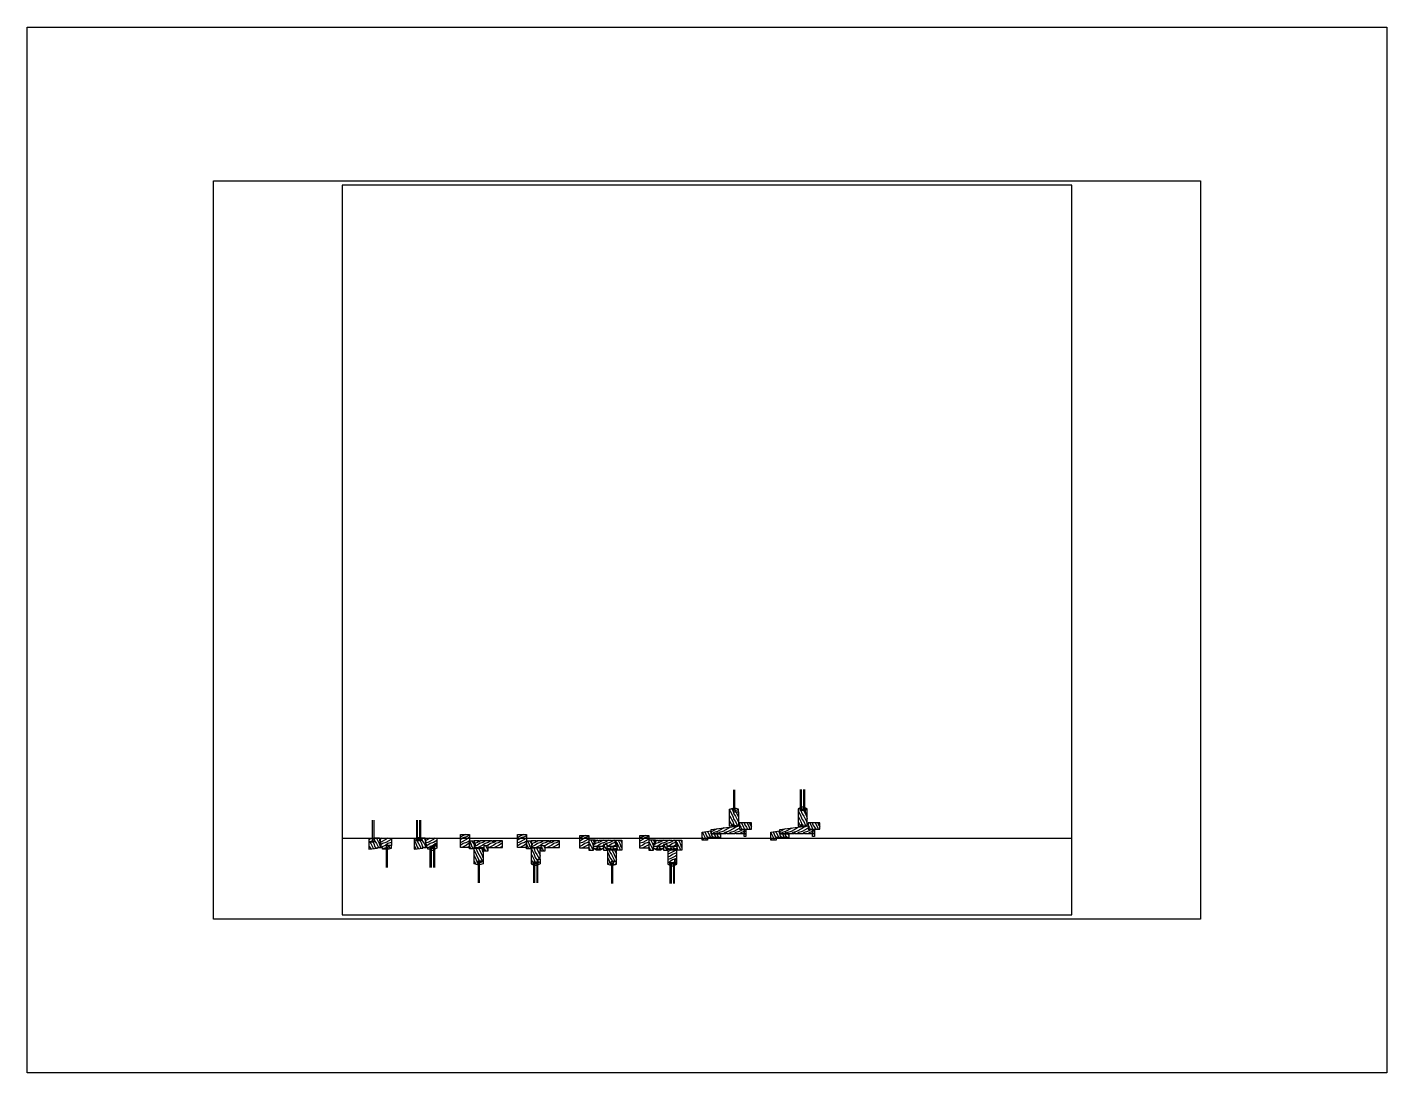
# Paper-space layout 'Layout1' of a CAD drawing. Header units: inches. Extents: x -0.5 to 11.1, y -0.5 to 8.5.
# The model-space entities are those that its viewports show. They can reach past a viewport. Long polylines and large blocks are cut down to what shows.
import ezdxf

# ---------------------------------------------------------------- set-up
doc = ezdxf.new("R2010")
doc.units = ezdxf.units.IN
doc.header["$MEASUREMENT"] = 0
for name, color, linetype in [('FINE', 70, 'Continuous'), ('HATCH', 170, 'Continuous'), ('MED', 32, 'Continuous')]:
    doc.layers.add(name, color=color, linetype=linetype)
pattern_1 = [(306.8699, (-7.51872, -10.1798), (-1.5000001, 2.25), [0.375, -3.375]), (296.565, (-7.29372, -9.7298), (0.750001, -0.749999), [0.838525, -0.838525]), (288.435, (-6.91872, -9.7298), (0.749999, -1.5000003), [0.474342, -1.897366])]
pattern_2 = [(216.8699, (-6.46872, -9.7298), (2.25, 1.5), [0.375, -3.375]), (206.565, (-6.01872, -9.9548), (-0.749999, -0.750001), [0.838526, -0.838526]), (198.435, (-6.01872, -10.3298), (-1.5000003, -0.749999), [0.474342, -1.897366])]
pattern_3 = [(306.8699, (-13.73593, -10.1798), (-1.5000001, 2.25), [0.375, -3.375]), (296.565, (-13.51093, -9.7298), (0.750001, -0.7499994), [0.838525, -0.838525]), (288.4349, (-13.13593, -9.7298), (0.7499988, -1.5000003), [0.474342, -1.897366])]
pattern_4 = [(216.8699, (-17.1681, -9.7298), (2.2499999, 1.5000001), [0.375, -3.375]), (206.5651, (-16.7181, -9.9548), (-0.7499994, -0.750001), [0.838526, -0.838526]), (198.4349, (-16.7181, -10.3298), (-1.5000003, -0.7499988), [0.474342, -1.897366])]
pattern_5 = [(306.8699, (-18.2181, -10.1798), (-1.5000001, 2.2499999), [0.375, -3.375]), (296.5651, (-17.9931, -9.7298), (0.750001, -0.7499994), [0.838525, -0.838525]), (288.4349, (-17.6181, -9.7298), (0.7499988, -1.5000003), [0.474342, -1.897366])]
pattern_6 = [(216.8699, (-24.97576, -9.7298), (2.24999994, 1.5000001), [0.375, -3.375]), (206.5651, (-24.52576, -9.9548), (-0.7499994, -0.750001), [0.838526, -0.838526]), (198.4349, (-24.52576, -10.3298), (-1.5000003, -0.7499988), [0.474342, -1.897366])]
pattern_7 = [(306.8699, (-26.02576, -10.1798), (-1.5000001, 2.24999994), [0.375, -3.375]), (296.5651, (-25.80076, -9.7298), (0.750001, -0.7499994), [0.838525, -0.838525]), (288.4349, (-25.42576, -9.7298), (0.7499988, -1.5000003), [0.474342, -1.897366])]
pattern_8 = [(306.8699, (-34.55634, -10.1798), (-1.5000001, 2.24999994), [0.375, -3.375]), (296.5651, (-34.33134, -9.7298), (0.750001, -0.7499994), [0.838525, -0.838525]), (288.4349, (-33.95634, -9.7298), (0.7499988, -1.5000003), [0.474342, -1.897366])]
pattern_9 = [(216.8699, (-33.50634, -9.7298), (2.24999994, 1.5000001), [0.375, -3.375]), (206.5651, (-33.05634, -9.9548), (-0.7499994, -0.750001), [0.838526, -0.838526]), (198.4349, (-33.05634, -10.3298), (-1.5000003, -0.7499988), [0.474342, -1.897366])]
pattern_10 = [(216.8699, (-41.74776, -9.7298), (2.24999994, 1.5000001), [0.375, -3.375]), (206.5651, (-41.29776, -9.9548), (-0.7499994, -0.750001), [0.838526, -0.838526]), (198.4349, (-41.29776, -10.3298), (-1.5000003, -0.7499988), [0.474342, -1.897366])]
pattern_11 = [(306.8699, (-42.79776, -10.1798), (-1.5000001, 2.24999994), [0.375, -3.375]), (296.5651, (-42.57276, -9.7298), (0.750001, -0.7499994), [0.838525, -0.838525]), (288.4349, (-42.19776, -9.7298), (0.7499988, -1.5000003), [0.474342, -1.897366])]
pattern_12 = [(216.8699, (-50.27835, -9.7298), (2.24999994, 1.5000001), [0.375, -3.375]), (206.5651, (-49.82835, -9.9548), (-0.7499994, -0.750001), [0.8385255, -0.8385255]), (198.4349, (-49.82835, -10.3298), (-1.5000003, -0.7499988), [0.474342, -1.8973665])]
pattern_13 = [(306.8699, (-51.32835, -10.1798), (-1.5000001, 2.24999994), [0.375, -3.375]), (296.5651, (-51.10335, -9.7298), (0.750001, -0.7499994), [0.8385255, -0.8385255]), (288.4349, (-50.72835, -9.7298), (0.7499988, -1.5000003), [0.474342, -1.8973665])]
pattern_14 = [(306.8699, (-60.72645, -10.1798), (-1.5000001, 2.24999994), [0.375, -3.375]), (296.5651, (-60.50145, -9.7298), (0.750001, -0.7499994), [0.8385255, -0.8385255]), (288.4349, (-60.12645, -9.7298), (0.7499988, -1.5000003), [0.474342, -1.8973665])]
pattern_15 = [(216.8699, (-59.67645, -9.7298), (2.24999994, 1.5000001), [0.375, -3.375]), (206.5651, (-59.22645, -9.9548), (-0.7499994, -0.750001), [0.8385255, -0.8385255]), (198.4349, (-59.22645, -10.3298), (-1.5000003, -0.7499988), [0.474342, -1.8973665])]

# ---------------------------------------------------------------- blocks, each defined once
blk = doc.blocks.new('AecDtl_8615C1')
at = {"layer": 'HATCH'}
h = blk.add_hatch(dxfattribs=at)
h.set_pattern_fill('WOOD_1', color=256, scale=0.75, angle=90, style=0)
h.set_pattern_definition(pattern_1)
h.paths.add_polyline_path([(-1.625, 0), (-2.375, 0), (-2.375, -0.5), (-3.125, -0.5), (-3.125, -1.5), (-1.9375, -1.375), (-1.9375, -1.25), (-1.4375, -1.25)])
h = blk.add_hatch(dxfattribs=at)
h.set_pattern_fill('WOOD_1', color=256, scale=0.75, style=0)
h.set_pattern_definition(pattern_2)
h.paths.add_polyline_path([(-2.625, 0), (-3.125, -0.125), (-3.125, -0.5), (-2.625, -0.5)])
h = blk.add_hatch(dxfattribs=at)
h.set_pattern_fill('WOOD_1', color=256, scale=0.75, style=0)
h.set_pattern_definition(pattern_2)
h.paths.add_polyline_path([(0, 0), (-1.5625, 0), (-1.375, -1.25), (-1.25, -1.25), (-1.25, -1.5), (-0.75, -1.5), (-0.75, -1), (0, -1)])
h = blk.add_hatch(dxfattribs=at)
h.set_pattern_fill('WOOD_1', color=256, scale=0.75, angle=90, style=0)
h.set_pattern_definition(pattern_1)
h.paths.add_polyline_path([(0, -1), (-0.5, -1), (-0.5, -1.5), (0, -1.375)])
at = {"layer": 'MED', "linetype": 'Continuous'}
for points in [[(-2.40625, 2.5), (-2.40625, -0.25), (-2.59375, -0.25), (-2.59375, 2.5)], [(-0.53125, -4), (-0.53125, -1.25), (-0.71875, -1.25), (-0.71875, -4)]]:
    blk.add_lwpolyline(points, dxfattribs=at)
for points in [[(-2.625, -0.5), (-2.625, 0), (-3.125, -0.125), (-3.125, -0.5)], [(-1.625, 0), (-2.375, 0), (-2.375, -0.5), (-3.125, -0.5), (-3.125, -1.5), (-1.9375, -1.375), (-1.9375, -1.25), (-1.4375, -1.25)], [(-0.75, -1.5), (-1.25, -1.5), (-1.25, -1.25), (-1.375, -1.25), (-1.5625, 0), (0, 0), (0, -1), (-0.75, -1)], [(-0.5, -1), (-0.5, -1.5), (0, -1.375), (0, -1)]]:
    blk.add_lwpolyline(points, close=True, dxfattribs=at)
blk = doc.blocks.new('AecDtl_8615C2')
at = {"layer": 'HATCH'}
h = blk.add_hatch(dxfattribs=at)
h.set_pattern_fill('WOOD_1', color=256, scale=0.75, angle=90, style=0)
h.set_pattern_definition(pattern_3)
h.paths.add_polyline_path([(-1.625, 0), (-2.15625, 0), (-2.15625, -0.375), (-2.84375, -0.375), (-2.84375, 0), (-3.125, -0.125), (-3.125, -1.5), (-1.9375, -1.375), (-1.9375, -1.25), (-1.4375, -1.25)])
h = blk.add_hatch(dxfattribs=at)
h.set_pattern_fill('WOOD_1', color=256, scale=0.75, style=0)
h.set_pattern_definition([(216.8699, (-12.68593, -9.7298), (2.25, 1.5000001), [0.375, -3.375]), (206.565, (-12.23593, -9.9548), (-0.7499994, -0.750001), [0.838526, -0.838526]), (198.4349, (-12.23593, -10.3298), (-1.5000003, -0.7499988), [0.474342, -1.897366])])
h.paths.add_polyline_path([(0, 0), (-1.5625, 0), (-1.375, -1.25), (-1.25, -1.25), (-1.25, -1.5), (-0.96875, -1.5), (-0.96875, -1.125), (-0.28125, -1.125), (-0.28125, -0.75), (0, -0.75)])
h = blk.add_hatch(dxfattribs=at)
h.set_pattern_fill('WOOD_1', color=256, scale=0.75, angle=90, style=0)
h.set_pattern_definition(pattern_3)
h.paths.add_polyline_path([(0, -0.75), (-0.28125, -0.75), (-0.28125, -1.5), (0, -1.375)])
at = {"layer": 'FINE', "linetype": 'Continuous'}
for p, q in [((-2.65625, -0.25), (-2.65625, 2.5)), ((-2.34375, -0.25), (-2.34375, 2.5)), ((-2.65625, 0.125), (-2.34375, 0.125)), ((-2.65625, -0.125), (-2.34375, -0.125)), ((-0.78125, -1.25), (-0.78125, -4)), ((-0.78125, -1.375), (-0.46875, -1.375)), ((-0.78125, -1.625), (-0.46875, -1.625)), ((-0.46875, -1.25), (-0.46875, -4))]:
    blk.add_line(p, q, dxfattribs=at)
at = {"layer": 'MED', "linetype": 'Continuous'}
for points in [[(-2.8125, 2.5), (-2.8125, -0.25), (-2.1875, -0.25), (-2.1875, 2.5)], [(-1.4375, -1.25), (-1.625, 0), (-2.15625, 0), (-2.15625, -0.375), (-2.84375, -0.375), (-2.84375, 0), (-3.125, -0.125), (-3.125, -1.5), (-1.9375, -1.375), (-1.9375, -1.25), (-1.4375, -1.25), (-1.9375, -1.25)], [(-0.9375, -4), (-0.9375, -1.25), (-0.3125, -1.25), (-0.3125, -4)]]:
    blk.add_lwpolyline(points, dxfattribs=at)
at = {"layer": 'MED'}
for points in [[(-1.5625, 0), (0, 0), (0, -0.75), (-0.28125, -0.75), (-0.28125, -1.125), (-0.96875, -1.125), (-0.96875, -1.5), (-1.25, -1.5), (-1.25, -1.25), (-1.375, -1.25)], [(0, -0.75), (0, -1.375), (-0.28125, -1.5), (-0.28125, -0.75)]]:
    blk.add_lwpolyline(points, close=True, dxfattribs=at)
blk = doc.blocks.new('AecDtl_8615H1')
at = {"layer": 'HATCH'}
h = blk.add_hatch(dxfattribs=at)
h.set_pattern_fill('WOOD_1', color=256, scale=0.75, style=0)
h.set_pattern_definition(pattern_4)
h.paths.add_polyline_path([(0, -1.25), (-1.25, -1.25), (-1.25, 0.5), (0, 0.5)])
h = blk.add_hatch(dxfattribs=at)
h.set_pattern_fill('WOOD_1', color=256, scale=0.75, angle=90, style=0)
h.set_pattern_definition(pattern_5)
h.paths.add_polyline_path([(0.625, -0.965), (0.75, -0.965), (0.75, -0.75), (0.625, -0.75), (0.625, -0.375), (0, -0.375), (0, -1.465), (0.625, -1.465), (0.625, -1.375)])
h = blk.add_hatch(dxfattribs=at)
h.set_pattern_fill('WOOD_1', color=256, scale=0.75, style=0)
h.set_pattern_definition(pattern_4)
h.paths.add_polyline_path([(4.5, -0.375), (3.25, -0.375), (3.25, -0.5), (3.125, -0.5), (3.125, -0.375), (1.375, -0.375), (1.375, -0.5), (1.25, -0.5), (1.25, -0.375), (0.625, -0.375), (0.625, -0.75), (0.75, -0.75), (0.75, -0.965), (0.625, -0.965), (0.625, -1.25), (2, -1.25), (2, -1), (2.5, -1), (2.5, -1.25), (4.5, -1.25)])
h = blk.add_hatch(dxfattribs=at)
h.set_pattern_fill('WOOD_1', color=256, scale=0.75, angle=90, style=0)
h.set_pattern_definition(pattern_5)
h.paths.add_polyline_path([(1.875, -1.375), (0.625, -1.375), (0.625, -3.5), (1.125, -3.625), (1.125, -3.125), (1.375, -3.125), (1.875, -3.125)])
h = blk.add_hatch(dxfattribs=at)
h.set_pattern_fill('WOOD_1', color=256, scale=0.75, angle=90, style=0)
h.set_pattern_definition(pattern_5)
h.paths.add_polyline_path([(2.5, -1), (2, -1), (2, -1.75), (2.5, -1.75)])
h = blk.add_hatch(dxfattribs=at)
h.set_pattern_fill('WOOD_1', color=256, scale=0.75, style=0)
h.set_pattern_definition(pattern_4)
h.paths.add_polyline_path([(1.875, -3.125), (1.375, -3.125), (1.375, -3.625), (1.875, -3.5)])
at = {"layer": 'MED'}
for points in [[(0, -1.25), (-1.25, -1.25), (-1.25, 0.5), (0, 0.5)], [(0.625, -0.375), (0.625, -0.75), (0.75, -0.75), (0.75, -0.965), (0.625, -0.965), (0.625, -1.465), (0, -1.465), (0, -0.375)], [(0.625, -0.375), (0.625, -0.75), (0.75, -0.75), (0.75, -0.965), (0.625, -0.965), (0.625, -1.25), (2, -1.25), (2, -1), (2.5, -1), (2.5, -1.25), (4.5, -1.25), (4.5, -0.375), (3.25, -0.375), (3.25, -0.5), (3.125, -0.5), (3.125, -0.375), (1.375, -0.375), (1.375, -0.5), (1.25, -0.5), (1.25, -0.375)], [(0.625, -1.375), (1.875, -1.375), (1.875, -3.125), (1.375, -3.125), (1.125, -3.125), (1.125, -3.625), (0.625, -3.5)], [(2.5, -1), (2.5, -1.75), (2, -1.75), (2, -1)], [(1.375, -3.125), (1.875, -3.125), (1.875, -3.5), (1.375, -3.625)]]:
    blk.add_lwpolyline(points, close=True, dxfattribs=at)
at = {"layer": 'MED', "linetype": 'Continuous'}
blk.add_lwpolyline([(1.34375, -6.125), (1.34375, -3.375), (1.15625, -3.375), (1.15625, -6.125)], dxfattribs=at)
blk = doc.blocks.new('AecDtl_8615H2')
at = {"layer": 'HATCH'}
h = blk.add_hatch(dxfattribs=at)
h.set_pattern_fill('WOOD_1', color=256, scale=0.75, style=0)
h.set_pattern_definition(pattern_6)
h.paths.add_polyline_path([(0, -1.25), (-1.25, -1.25), (-1.25, 0.5), (0, 0.5)])
h = blk.add_hatch(dxfattribs=at)
h.set_pattern_fill('WOOD_1', color=256, scale=0.75, angle=90, style=0)
h.set_pattern_definition(pattern_7)
h.paths.add_polyline_path([(0.75, -0.75), (0.625, -0.75), (0.625, -0.375), (0, -0.375), (0, -1.465), (0.625, -1.465), (0.625, -1.375), (0.625, -0.965), (0.75, -0.965)])
h = blk.add_hatch(dxfattribs=at)
h.set_pattern_fill('WOOD_1', color=256, scale=0.75, style=0)
h.set_pattern_definition(pattern_6)
h.paths.add_polyline_path([(4.5, -0.375), (3.25, -0.375), (3.25, -0.5), (3.125, -0.5), (3.125, -0.375), (1.375, -0.375), (1.375, -0.5), (1.25, -0.5), (1.25, -0.375), (0.625, -0.375), (0.625, -0.75), (0.75, -0.75), (0.75, -0.965), (0.625, -0.965), (0.625, -1.25), (2, -1.25), (2, -1), (2.5, -1), (2.5, -1.25), (4.5, -1.25)])
h = blk.add_hatch(dxfattribs=at)
h.set_pattern_fill('WOOD_1', color=256, scale=0.75, angle=90, style=0)
h.set_pattern_definition(pattern_7)
h.paths.add_polyline_path([(1.875, -1.375), (0.625, -1.375), (0.625, -3.5), (0.90625, -3.625), (0.90625, -3.25), (1.59375, -3.25), (1.59375, -2.875), (1.875, -2.875)])
h = blk.add_hatch(dxfattribs=at)
h.set_pattern_fill('WOOD_1', color=256, scale=0.75, angle=90, style=0)
h.set_pattern_definition(pattern_7)
h.paths.add_polyline_path([(2.5, -1), (2, -1), (2, -1.75), (2.5, -1.75)])
h = blk.add_hatch(dxfattribs=at)
h.set_pattern_fill('WOOD_1', color=256, scale=0.75, style=0)
h.set_pattern_definition(pattern_6)
h.paths.add_polyline_path([(1.875, -2.875), (1.59375, -2.875), (1.59375, -3.25), (1.59375, -3.625), (1.875, -3.5)])
at = {"layer": 'FINE', "linetype": 'Continuous'}
for p, q in [((1.09375, -3.375), (1.09375, -6.125)), ((1.40625, -3.5), (1.09375, -3.5)), ((1.40625, -3.375), (1.40625, -6.125)), ((1.40625, -3.75), (1.09375, -3.75))]:
    blk.add_line(p, q, dxfattribs=at)
at = {"layer": 'MED'}
for points in [[(0, -1.25), (-1.25, -1.25), (-1.25, 0.5), (0, 0.5)], [(0.625, -0.375), (0.625, -0.75), (0.75, -0.75), (0.75, -0.965), (0.625, -0.965), (0.625, -1.465), (0, -1.465), (0, -0.375)], [(0.625, -0.375), (0.625, -0.75), (0.75, -0.75), (0.75, -0.965), (0.625, -0.965), (0.625, -1.25), (2, -1.25), (2, -1), (2.5, -1), (2.5, -1.25), (4.5, -1.25), (4.5, -0.375), (3.25, -0.375), (3.25, -0.5), (3.125, -0.5), (3.125, -0.375), (1.375, -0.375), (1.375, -0.5), (1.25, -0.5), (1.25, -0.375)], [(2.5, -1), (2.5, -1.75), (2, -1.75), (2, -1)]]:
    blk.add_lwpolyline(points, close=True, dxfattribs=at)
at = {"layer": 'MED', "linetype": 'Continuous'}
for points in [[(0.625, -3.5), (0.90625, -3.625), (0.90625, -3.25), (1.59375, -3.25), (1.59375, -2.875), (1.875, -2.875), (1.875, -1.375), (0.625, -1.375)], [(1.875, -2.875), (1.875, -3.5), (1.59375, -3.625), (1.59375, -2.875)]]:
    blk.add_lwpolyline(points, close=True, dxfattribs=at)
blk.add_lwpolyline([(1.5625, -6.125), (1.5625, -3.375), (0.9375, -3.375), (0.9375, -6.125)], dxfattribs=at)
blk = doc.blocks.new('AecDtl_8615J1')
at = {"layer": 'HATCH'}
h = blk.add_hatch(dxfattribs=at)
h.set_pattern_fill('WOOD_1', color=256, scale=0.75, style=0)
h.set_pattern_definition(pattern_9)
h.paths.add_polyline_path([(0, -1.375), (-1.25, -1.375), (-1.25, 0.375), (0, 0.375)])
h = blk.add_hatch(dxfattribs=at)
h.set_pattern_fill('WOOD_1', color=256, scale=0.75, angle=90, style=0)
h.set_pattern_definition(pattern_8)
h.paths.add_polyline_path([(0.625, -0.6875), (0.875, -0.6875), (0.875, -0.25), (0, -0.25), (0, -1.625), (0.625, -1.625)])
h = blk.add_hatch(dxfattribs=at)
h.set_pattern_fill('WOOD_1', color=256, scale=0.75, style=0)
h.set_pattern_definition(pattern_9)
h.paths.add_polyline_path([(3.875, -0.6875), (3.625, -0.6875), (3.625, -0.25), (3.25, -0.25), (3.25, -0.375), (3.125, -0.375), (3.125, -0.25), (1.375, -0.25), (1.375, -0.375), (1.25, -0.375), (1.25, -0.25), (0.875, -0.25), (0.875, -0.6875), (0.625, -0.6875), (0.625, -1.125), (2, -1.125), (2, -0.875), (2.5, -0.875), (2.5, -1.125), (3.875, -1.125)])
h = blk.add_hatch(dxfattribs=at)
h.set_pattern_fill('WOOD_1', color=256, scale=0.75, angle=90, style=0)
h.set_pattern_definition(pattern_8)
h.paths.add_polyline_path([(2.5, -0.875), (2, -0.875), (2, -1.625), (2.5, -1.625)])
h = blk.add_hatch(dxfattribs=at)
h.set_pattern_fill('WOOD_1', color=256, scale=0.75, angle=90, style=0)
h.set_pattern_definition(pattern_8)
h.paths.add_polyline_path([(3.8125, -1.4375), (3.4375, -1.625), (2.9375, -1.625), (2.5625, -1.4375), (2.5625, -3.5625), (3.0625, -3.6875), (3.0625, -3.1875), (3.8125, -3.1875)])
h = blk.add_hatch(dxfattribs=at)
h.set_pattern_fill('WOOD_1', color=256, scale=0.75, angle=90, style=0)
h.set_pattern_definition(pattern_8)
h.paths.add_polyline_path([(4.5, -0.25), (3.625, -0.25), (3.625, -0.6875), (3.875, -0.6875), (3.875, -1.125), (3.875, -1.625), (4.5, -1.625)])
h = blk.add_hatch(dxfattribs=at)
h.set_pattern_fill('WOOD_1', color=256, scale=0.75, style=0)
h.set_pattern_definition(pattern_9)
h.paths.add_polyline_path([(3.8125, -3.1875), (3.3125, -3.1875), (3.3125, -3.6875), (3.8125, -3.5625)])
at = {"layer": 'MED'}
for p, q in [((1.1875, -1.53125), (1.1875, -1.125)), ((1.4375, -1.53125), (1.4375, -1.125)), ((3.0625, -1.53125), (3.0625, -1.125)), ((3.3125, -1.53125), (3.3125, -1.125))]:
    blk.add_line(p, q, dxfattribs=at)
for points in [[(0, -1.375), (-1.25, -1.375), (-1.25, 0.375), (0, 0.375)], [(0.875, -0.25), (0, -0.25), (0, -1.625), (0.625, -1.625), (0.625, -0.6875), (0.875, -0.6875)], [(2, -1.125), (0.625, -1.125), (0.625, -0.6875), (0.875, -0.6875), (0.875, -0.25), (1.25, -0.25), (1.25, -0.375), (1.375, -0.375), (1.375, -0.25), (3.125, -0.25), (3.125, -0.375), (3.25, -0.375), (3.25, -0.25), (3.625, -0.25), (3.625, -0.6875), (3.875, -0.6875), (3.875, -1.125), (2.5, -1.125), (2.5, -0.875), (2, -0.875)], [(1.46875, -1.53125), (1.46875, -1.3125), (1.5625, -1.3125), (1.5625, -1.53125), (2, -1.3125), (2, -1.40625), (1.5625, -1.625), (1.0625, -1.625), (0.625, -1.40625), (0.625, -1.3125), (1.0625, -1.53125), (1.0625, -1.3125), (1.15625, -1.3125), (1.15625, -1.53125)], [(2.5, -0.875), (2, -0.875), (2, -1.625), (2.5, -1.625)], [(3.34375, -1.53125), (3.34375, -1.3125), (3.4375, -1.3125), (3.4375, -1.53125), (3.875, -1.3125), (3.875, -1.40625), (3.4375, -1.625), (2.9375, -1.625), (2.5, -1.40625), (2.5, -1.3125), (2.9375, -1.53125), (2.9375, -1.3125), (3.03125, -1.3125), (3.03125, -1.53125)], [(3.8125, -1.4375), (3.4375, -1.625), (2.9375, -1.625), (2.5625, -1.4375), (2.5625, -3.5625), (3.0625, -3.6875), (3.0625, -3.1875), (3.8125, -3.1875)], [(3.625, -0.25), (4.5, -0.25), (4.5, -1.625), (3.875, -1.625), (3.875, -0.6875), (3.625, -0.6875)]]:
    blk.add_lwpolyline(points, close=True, dxfattribs=at)
at = {"layer": 'MED', "linetype": 'Continuous'}
blk.add_lwpolyline([(3.28125, -6.1875), (3.28125, -3.4375), (3.09375, -3.4375), (3.09375, -6.1875)], dxfattribs=at)
blk.add_lwpolyline([(3.3125, -3.1875), (3.3125, -3.6875), (3.8125, -3.5625), (3.8125, -3.1875)], close=True, dxfattribs=at)
blk = doc.blocks.new('AecDtl_8615J2')
at = {"layer": 'HATCH'}
h = blk.add_hatch(dxfattribs=at)
h.set_pattern_fill('WOOD_1', color=256, scale=0.75, style=0)
h.set_pattern_definition(pattern_10)
h.paths.add_polyline_path([(0, -1.375), (-1.25, -1.375), (-1.25, 0.375), (0, 0.375)])
h = blk.add_hatch(dxfattribs=at)
h.set_pattern_fill('WOOD_1', color=256, scale=0.75, angle=90, style=0)
h.set_pattern_definition(pattern_11)
h.paths.add_polyline_path([(0.625, -0.6875), (0.875, -0.6875), (0.875, -0.25), (0, -0.25), (0, -1.625), (0.625, -1.625)])
h = blk.add_hatch(dxfattribs=at)
h.set_pattern_fill('WOOD_1', color=256, scale=0.75, style=0)
h.set_pattern_definition(pattern_10)
h.paths.add_polyline_path([(3.875, -0.6875), (3.625, -0.6875), (3.625, -0.25), (3.25, -0.25), (3.25, -0.375), (3.125, -0.375), (3.125, -0.25), (1.375, -0.25), (1.375, -0.375), (1.25, -0.375), (1.25, -0.25), (0.875, -0.25), (0.875, -0.6875), (0.625, -0.6875), (0.625, -1.125), (2, -1.125), (2, -0.875), (2.5, -0.875), (2.5, -1.125), (3.875, -1.125)])
h = blk.add_hatch(dxfattribs=at)
h.set_pattern_fill('WOOD_1', color=256, scale=0.75, angle=90, style=0)
h.set_pattern_definition(pattern_11)
h.paths.add_polyline_path([(2.5, -0.875), (2, -0.875), (2, -1.625), (2.5, -1.625)])
h = blk.add_hatch(dxfattribs=at)
h.set_pattern_fill('WOOD_1', color=256, scale=0.75, style=0)
h.set_pattern_definition(pattern_10)
h.paths.add_polyline_path([(3.8125, -1.4375), (3.4375, -1.625), (2.9375, -1.625), (2.5625, -1.4375), (2.5625, -3.5625), (2.84375, -3.6875), (2.84375, -3.3125), (3.53125, -3.3125), (3.53125, -2.9375), (3.8125, -2.9375)])
h = blk.add_hatch(dxfattribs=at)
h.set_pattern_fill('WOOD_1', color=256, scale=0.75, angle=90, style=0)
h.set_pattern_definition(pattern_11)
h.paths.add_polyline_path([(4.5, -0.25), (3.625, -0.25), (3.625, -0.6875), (3.875, -0.6875), (3.875, -1.125), (3.875, -1.625), (4.5, -1.625)])
h = blk.add_hatch(dxfattribs=at)
h.set_pattern_fill('WOOD_1', color=256, scale=0.75, angle=90, style=0)
h.set_pattern_definition(pattern_11)
h.paths.add_polyline_path([(3.8125, -2.9375), (3.53125, -2.9375), (3.53125, -3.3125), (3.53125, -3.6875), (3.8125, -3.5625)])
at = {"layer": 'FINE', "linetype": 'Continuous'}
for p, q in [((3.03125, -3.4375), (3.03125, -6.1875)), ((3.34375, -3.5625), (3.03125, -3.5625)), ((3.34375, -3.4375), (3.34375, -6.1875)), ((3.34375, -3.8125), (3.03125, -3.8125))]:
    blk.add_line(p, q, dxfattribs=at)
at = {"layer": 'MED'}
for p, q in [((1.1875, -1.53125), (1.1875, -1.125)), ((1.4375, -1.53125), (1.4375, -1.125)), ((3.0625, -1.53125), (3.0625, -1.125)), ((3.3125, -1.53125), (3.3125, -1.125))]:
    blk.add_line(p, q, dxfattribs=at)
for points in [[(0, -1.375), (-1.25, -1.375), (-1.25, 0.375), (0, 0.375)], [(0.875, -0.25), (0, -0.25), (0, -1.625), (0.625, -1.625), (0.625, -0.6875), (0.875, -0.6875)], [(2, -1.125), (0.625, -1.125), (0.625, -0.6875), (0.875, -0.6875), (0.875, -0.25), (1.25, -0.25), (1.25, -0.375), (1.375, -0.375), (1.375, -0.25), (3.125, -0.25), (3.125, -0.375), (3.25, -0.375), (3.25, -0.25), (3.625, -0.25), (3.625, -0.6875), (3.875, -0.6875), (3.875, -1.125), (2.5, -1.125), (2.5, -0.875), (2, -0.875)], [(1.46875, -1.53125), (1.46875, -1.3125), (1.5625, -1.3125), (1.5625, -1.53125), (2, -1.3125), (2, -1.40625), (1.5625, -1.625), (1.0625, -1.625), (0.625, -1.40625), (0.625, -1.3125), (1.0625, -1.53125), (1.0625, -1.3125), (1.15625, -1.3125), (1.15625, -1.53125)], [(2.5, -0.875), (2, -0.875), (2, -1.625), (2.5, -1.625)], [(3.34375, -1.53125), (3.34375, -1.3125), (3.4375, -1.3125), (3.4375, -1.53125), (3.875, -1.3125), (3.875, -1.40625), (3.4375, -1.625), (2.9375, -1.625), (2.5, -1.40625), (2.5, -1.3125), (2.9375, -1.53125), (2.9375, -1.3125), (3.03125, -1.3125), (3.03125, -1.53125)], [(3.8125, -1.4375), (3.4375, -1.625), (2.9375, -1.625), (2.5625, -1.4375), (2.5625, -3.5625), (2.84375, -3.6875), (2.84375, -3.3125), (3.53125, -3.3125), (3.53125, -2.9375), (3.8125, -2.9375)], [(3.625, -0.25), (4.5, -0.25), (4.5, -1.625), (3.875, -1.625), (3.875, -0.6875), (3.625, -0.6875)], [(3.8125, -2.9375), (3.53125, -2.9375), (3.53125, -3.6875), (3.8125, -3.5625)]]:
    blk.add_lwpolyline(points, close=True, dxfattribs=at)
at = {"layer": 'MED', "linetype": 'Continuous'}
blk.add_lwpolyline([(3.5, -6.1875), (3.5, -3.4375), (2.875, -3.4375), (2.875, -6.1875)], dxfattribs=at)
blk = doc.blocks.new('AecDtl_8615S1')
at = {"layer": 'HATCH'}
h = blk.add_hatch(dxfattribs=at)
h.set_pattern_fill('WOOD_1', color=256, scale=0.75, angle=90, style=0)
h.set_pattern_definition(pattern_13)
h.paths.add_polyline_path([(3.75, 3.64), (3, 3.64), (3, 4.14), (2.5, 4.01), (2.5, 1.64), (2.98, 1.7), (2.98, 1.92), (3.13, 1.92), (3.13, 1.72), (3.75, 1.8)])
h = blk.add_hatch(dxfattribs=at)
h.set_pattern_fill('WOOD_1', color=256, scale=0.75, style=0)
h.set_pattern_definition(pattern_12)
h.paths.add_polyline_path([(3.75, 4.01), (3.25, 4.14), (3.25, 3.64), (3.75, 3.64)])
h = blk.add_hatch(dxfattribs=at)
h.set_pattern_fill('WOOD_1', color=256, scale=0.75, angle=90, style=0)
h.set_pattern_definition(pattern_13)
h.paths.add_polyline_path([(5.5, 2.12), (3.88, 2.12), (3.88, 1.25), (4.5, 1.25), (4.75, 1.25), (5.5, 1.25)])
h = blk.add_hatch(dxfattribs=at)
h.set_pattern_fill('WOOD_1', color=256, scale=0.75, angle=90, style=0)
h.set_pattern_definition(pattern_13)
h.paths.add_polyline_path([(-0.5, -0.25), (-1.25, -0.25), (-1.25, 0.84), (0, 1), (0, 0.62), (1.25, 0.62), (1.25, 0.12), (-0.5, 0.12)])
h = blk.add_hatch(dxfattribs=at)
h.set_pattern_fill('WOOD_1', color=256, scale=0.75, style=0)
h.set_pattern_definition(pattern_12)
h.paths.add_polyline_path([(4.5, 1.25), (3.88, 1.25), (3.88, 1.69), (0, 1.19), (0, 0.62), (0.75, 0.62), (0.75, 0.75), (0.88, 0.75), (0.88, 0.62), (1.25, 0.62), (2, 0.62), (2, 0.75), (2.12, 0.75), (2.12, 0.62), (3.25, 0.62), (3.25, 0.75), (3.38, 0.75), (3.38, 0.62), (4.5, 0.62)])
h = blk.add_hatch(dxfattribs=at)
h.set_pattern_fill('WOOD_1', color=256, scale=0.75, style=0)
h.set_pattern_definition(pattern_12)
h.paths.add_polyline_path([(4.75, 1.25), (4.5, 1.25), (4.5, 0.25), (4.75, 0.25)])
at = {"layer": 'FINE'}
blk.add_lwpolyline([(3.1, 1.71), (3.1, 1.89), (3.01, 1.89), (3.01, 1.71, 0.037759), (2.98, 1.7, 0.097163), (2.94, 1.67, 0.203453), (2.93, 1.65, 0.203453), (2.94, 1.63, 0.097163), (2.98, 1.61, 0.054131), (3.02, 1.59, 0.041072), (3.09, 1.59, 0.041072), (3.15, 1.59, 0.054131), (3.2, 1.61, 0.097163), (3.23, 1.63, 0.203453), (3.24, 1.65, 0.203453), (3.23, 1.67, 0.097163), (3.2, 1.7, 0.054131), (3.15, 1.71, 0.031042)], format="xyb", close=True, dxfattribs=at)
at = {"layer": 'MED', "linetype": 'Continuous'}
blk.add_lwpolyline([(3.03, 6.64), (3.03, 3.89), (3.22, 3.89), (3.22, 6.64)], dxfattribs=at)
for points in [[(2.5, 4.01), (3, 4.14), (3, 3.64), (3.75, 3.64), (3.75, 1.8), (3.13, 1.72), (3.13, 1.92), (2.98, 1.92), (2.98, 1.7), (2.5, 1.64)], [(3.25, 3.64), (3.75, 3.64), (3.75, 4.01), (3.25, 4.14)]]:
    blk.add_lwpolyline(points, close=True, dxfattribs=at)
at = {"layer": 'MED'}
for points in [[(3.88, 2.12), (3.88, 1.25), (5.5, 1.25), (5.5, 2.12)], [(-0.5, -0.25), (-1.25, -0.25), (-1.25, 0.84), (0, 1), (0, 0.62), (1.25, 0.62), (1.25, 0.12), (-0.5, 0.12)], [(2, 0.62), (0.88, 0.62), (0.88, 0.75), (0.75, 0.75), (0.75, 0.62), (0, 0.62), (0, 1.19), (3.88, 1.69), (3.88, 1.25), (4.5, 1.25), (4.5, 0.62), (3.38, 0.62), (3.38, 0.75), (3.25, 0.75), (3.25, 0.62), (2.12, 0.62), (2.12, 0.75), (2, 0.75)], [(4.5, 1.25), (4.75, 1.25), (4.75, 0.25), (4.5, 0.25)]]:
    blk.add_lwpolyline(points, close=True, dxfattribs=at)
blk = doc.blocks.new('AecDtl_8615S2')
at = {"layer": 'HATCH'}
h = blk.add_hatch(dxfattribs=at)
h.set_pattern_fill('WOOD_1', color=256, scale=0.75, angle=90, style=0)
h.set_pattern_definition(pattern_14)
h.paths.add_polyline_path([(3.75, 3.42), (3.47, 3.42), (3.47, 3.8), (2.78, 3.8), (2.78, 4.17), (2.5, 4.05), (2.5, 1.64), (2.98, 1.7), (2.98, 1.92), (3.13, 1.92), (3.13, 1.72), (3.75, 1.8)])
h = blk.add_hatch(dxfattribs=at)
h.set_pattern_fill('WOOD_1', color=256, scale=0.75, style=0)
h.set_pattern_definition(pattern_15)
h.paths.add_polyline_path([(3.75, 4.05), (3.47, 4.17), (3.47, 3.42), (3.75, 3.42)])
h = blk.add_hatch(dxfattribs=at)
h.set_pattern_fill('WOOD_1', color=256, scale=0.75, angle=90, style=0)
h.set_pattern_definition(pattern_14)
h.paths.add_polyline_path([(5.5, 2.12), (3.88, 2.12), (3.88, 1.25), (4.5, 1.25), (4.75, 1.25), (5.5, 1.25)])
h = blk.add_hatch(dxfattribs=at)
h.set_pattern_fill('WOOD_1', color=256, scale=0.75, angle=90, style=0)
h.set_pattern_definition(pattern_14)
h.paths.add_polyline_path([(-0.5, -0.25), (-1.25, -0.25), (-1.25, 0.84), (0, 1), (0, 0.62), (1.25, 0.62), (1.25, 0.12), (-0.5, 0.12)])
h = blk.add_hatch(dxfattribs=at)
h.set_pattern_fill('WOOD_1', color=256, scale=0.75, style=0)
h.set_pattern_definition(pattern_15)
h.paths.add_polyline_path([(4.5, 1.25), (3.88, 1.25), (3.88, 1.69), (0, 1.19), (0, 0.62), (0.75, 0.62), (0.75, 0.75), (0.88, 0.75), (0.88, 0.62), (1.25, 0.62), (2, 0.62), (2, 0.75), (2.12, 0.75), (2.12, 0.62), (3.25, 0.62), (3.25, 0.75), (3.38, 0.75), (3.38, 0.62), (4.5, 0.62)])
h = blk.add_hatch(dxfattribs=at)
h.set_pattern_fill('WOOD_1', color=256, scale=0.75, style=0)
h.set_pattern_definition(pattern_15)
h.paths.add_polyline_path([(4.75, 1.25), (4.5, 1.25), (4.5, 0.25), (4.75, 0.25)])
at = {"layer": 'FINE', "linetype": 'Continuous'}
for p, q in [((2.97, 3.92), (2.97, 6.67)), ((3.28, 3.92), (3.28, 6.67)), ((2.97, 4.3), (3.28, 4.3)), ((2.97, 4.05), (3.28, 4.05))]:
    blk.add_line(p, q, dxfattribs=at)
at = {"layer": 'FINE'}
blk.add_line((2.78, 3.92), (3.47, 3.92), dxfattribs=at)
blk.add_lwpolyline([(3.1, 1.71), (3.1, 1.89), (3.01, 1.89), (3.01, 1.71, 0.037759), (2.98, 1.7, 0.097163), (2.94, 1.67, 0.203453), (2.93, 1.65, 0.203453), (2.94, 1.63, 0.097163), (2.98, 1.61, 0.054131), (3.02, 1.59, 0.041072), (3.09, 1.59, 0.041072), (3.15, 1.59, 0.054131), (3.2, 1.61, 0.097163), (3.23, 1.63, 0.203453), (3.24, 1.65, 0.203453), (3.23, 1.67, 0.097163), (3.2, 1.7, 0.054131), (3.15, 1.71, 0.031042)], format="xyb", close=True, dxfattribs=at)
at = {"layer": 'MED', "linetype": 'Continuous'}
blk.add_lwpolyline([(2.81, 6.67), (2.81, 3.92), (3.44, 3.92), (3.44, 6.67)], dxfattribs=at)
at = {"layer": 'MED'}
for points in [[(2.5, 1.64), (2.98, 1.7), (2.98, 1.92), (3.13, 1.92), (3.13, 1.72), (3.75, 1.8), (3.75, 3.42), (3.47, 3.42), (3.47, 3.8), (2.78, 3.8), (2.78, 4.17), (2.5, 4.05)], [(3.47, 4.17), (3.47, 3.42), (3.75, 3.42), (3.75, 4.05)], [(3.88, 2.12), (3.88, 1.25), (5.5, 1.25), (5.5, 2.12)], [(-0.5, -0.25), (-1.25, -0.25), (-1.25, 0.84), (0, 1), (0, 0.62), (1.25, 0.62), (1.25, 0.12), (-0.5, 0.12)], [(2, 0.62), (0.88, 0.62), (0.88, 0.75), (0.75, 0.75), (0.75, 0.62), (0, 0.62), (0, 1.19), (3.88, 1.69), (3.88, 1.25), (4.5, 1.25), (4.5, 0.62), (3.38, 0.62), (3.38, 0.75), (3.25, 0.75), (3.25, 0.62), (2.12, 0.62), (2.12, 0.75), (2, 0.75)], [(4.5, 1.25), (4.75, 1.25), (4.75, 0.25), (4.5, 0.25)]]:
    blk.add_lwpolyline(points, close=True, dxfattribs=at)

msp = doc.modelspace()

# ---------------------------------------------------------------- linework, layer by layer
msp.add_line((0, 10.48), (100, 10.48))
msp.add_lwpolyline([(0, 0), (100, 0), (100, 100), (0, 100)], close=True)

# ---------------------------------------------------------------- block references
for name, p in [('AecDtl_8615S1', (50.58, 10.48)), ('AecDtl_8615S2', (59.98, 10.48)), ('AecDtl_8615C1', (6.77, 10.48)), ('AecDtl_8615C2', (12.99, 10.48)), ('AecDtl_8615H1', (17.47, 10.48)), ('AecDtl_8615H2', (25.28, 10.48)), ('AecDtl_8615J1', (33.81, 10.48)), ('AecDtl_8615J2', (42.05, 10.48))]:
    msp.add_blockref(name, p)

psp = doc.layouts.get("Layout1")

# ---------------------------------------------------------------- linework, layer by layer
for points in [[(-0.542, -0.528), (-0.542, 8.465), (11.146, 8.465), (11.146, -0.528)], [(1.06, 0.794), (1.06, 7.144), (9.544, 7.144), (9.544, 0.794)]]:
    psp.add_lwpolyline(points, close=True)

# ---------------------------------------------------------------- viewports
at = {"layer": '0'}
psp.add_viewport(center=(5.302, 3.969), size=(8.483, 6.35), view_center_point=(50, 50), view_height=101.21342, dxfattribs=at)

doc.saveas('drawing.dxf')
